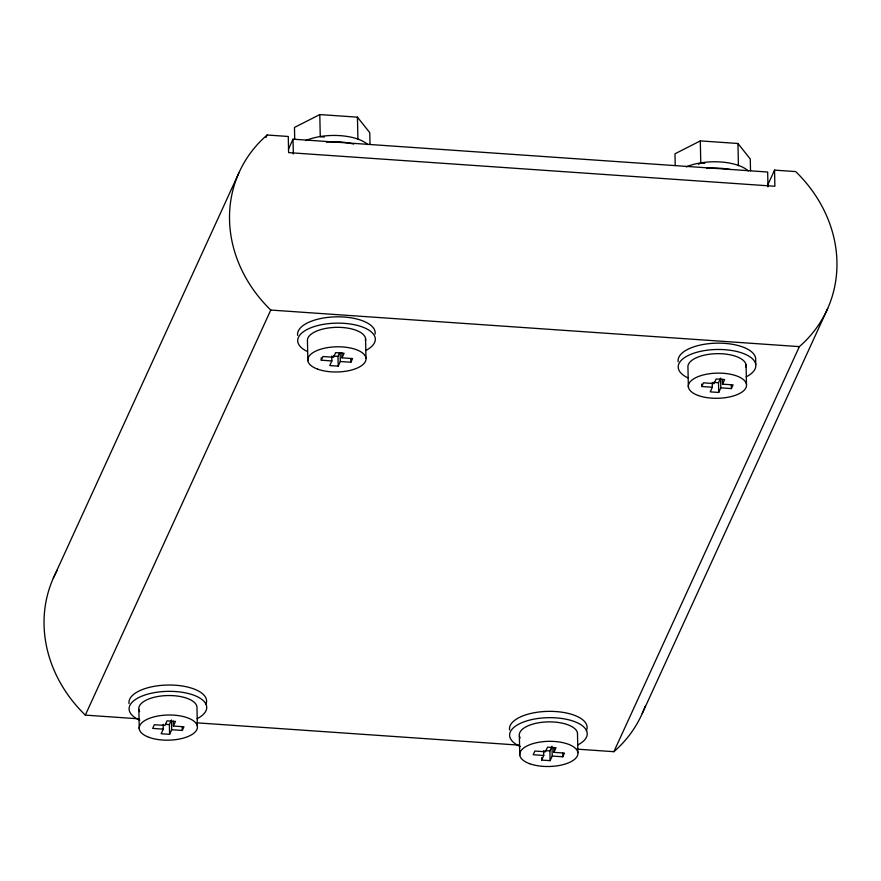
<?xml version="1.0" encoding="UTF-8"?>
<svg xmlns="http://www.w3.org/2000/svg" width="881" height="881" viewBox="0 0 881 881"><rect width="100%" height="100%" fill="white"/><g stroke="black" fill="none" stroke-linecap="round" stroke-linejoin="round"><path stroke-width="1.32" d="M53.3 578.211L238.784 173.15M265.974 137.513L267.119 135.013L288.274 136.478L288.616 152.622L774.884 186.265L774.542 170.121L795.686 171.586A137.282 121.193 24.6 0 1 799.353 346.629L613.881 751.691L576.813 749.125M288.45 149.197L293.032 139.176L767.67 172.015L767.979 186.816M138.857 718.83L85.314 715.119L270.786 310.057A137.282 121.193 24.6 0 1 267.119 135.013M331.851 360.935L321.268 360.197L322.953 356.519L333.536 357.245L335.639 352.642L344.108 353.226L341.993 357.829L352.565 358.567L350.88 362.245L340.308 361.518L338.194 366.122L329.736 365.538L331.851 360.935L331.741 356.067M163.139 724.27L163.238 729.138L161.135 733.741L169.593 734.325L171.707 729.721L171.52 721.209M169.593 734.325L169.394 724.6L171.498 719.997M338.194 366.122L337.996 356.398L339.57 352.94M171.707 729.721L182.279 730.448L183.964 726.77L173.392 726.032L175.495 721.429L167.038 720.845L164.934 725.448L154.351 724.722L152.666 728.4L163.238 729.138M767.67 185.12L774.542 170.121M712.355 387.255L701.783 386.528L703.467 382.839L714.039 383.576L716.154 378.962L724.611 379.557L722.508 384.16L733.08 384.887L731.395 388.576L720.812 387.849L718.709 392.452L710.251 391.869L712.355 387.255L712.255 382.398M550.107 760.655L549.898 750.931L552.013 746.317L552.211 756.052L550.107 760.655L541.639 760.072L543.753 755.458L543.654 750.601M718.709 392.452L718.5 382.728L720.614 378.125L720.812 387.849M552.211 756.052L562.794 756.779L564.479 753.09L553.896 752.363L556.01 747.76L547.553 747.165L545.438 751.779L534.866 751.041L533.181 754.731L543.753 755.458M642.216 713.555L827.7 308.493M370.009 144.407L369.767 132.668L357.444 117.162L319.792 114.563L294.463 127.459L294.717 139.198M750.524 170.738L750.271 158.998L737.959 143.493L700.307 140.894L674.978 153.79L675.22 165.529M698.358 164.295L700.769 163.062L704.8 163.337M324.296 137.018L320.266 136.731L319.792 114.563M270.786 310.057L799.353 346.629M333.161 356.067L337.996 356.398M713.665 382.398L718.5 382.728M196.518 722.816L519.151 745.139M165.76 724.347L169.394 724.6M545.064 750.59L549.898 750.931M755.766 364.514L755.634 358.193A38.83 16.783 -1.2 0 0 714.37 343.238A38.83 16.783 -1.2 0 0 678.15 361.684M746.075 364.943L746.482 384.402M737.959 143.493L738.421 165.661M731.318 384.931L731.395 388.576M722.398 379.293L722.508 384.16M700.307 140.894L700.769 163.062M701.728 384.094L701.783 386.528M688.369 387.023L687.962 367.575A29.117 12.587 -1.2 0 1 717.674 353.666A29.117 12.587 -1.2 0 1 745.965 367.146M577.881 752.605L577.473 733.146A29.117 12.587 -1.2 0 0 544.006 722.101A29.117 12.587 -1.2 0 0 520.131 737.937M562.717 753.134L562.794 756.779M553.797 747.495L553.896 752.363M541.595 757.638L541.639 760.072M519.361 735.778L519.768 755.226M365.571 338.623L365.978 358.071M357.444 117.162L357.906 139.341M350.803 358.6L350.88 362.245M341.894 352.973L341.993 357.829M340.132 353.006L340.308 361.518M321.224 357.774L321.268 360.197M307.865 360.692L307.458 341.244A29.117 12.587 -1.2 0 1 337.17 327.336A29.117 12.587 -1.2 0 1 365.45 340.815M293.032 139.176L293.34 153.977M197.377 726.274L196.97 706.826A29.117 12.587 -1.2 0 0 163.492 695.77A29.117 12.587 -1.2 0 0 139.627 711.606M182.202 726.803L182.279 730.448M173.293 721.176L173.392 726.032M138.857 709.447L139.264 728.895M85.314 715.119A137.282 121.193 24.6 0 1 57.419 569.919M645.156 706.188A137.282 121.193 24.6 0 1 613.881 751.691M520.363 746.537A38.83 16.783 -1.2 0 1 520.781 723.147A38.83 16.783 -1.2 0 1 574.864 721.726A38.83 16.783 -1.2 0 1 577.595 745.04M509.548 729.886A38.83 16.783 -1.2 0 1 550.845 711.352A38.83 16.783 -1.2 0 1 586.361 730.778M139.859 720.218A38.83 16.783 -1.2 0 1 140.266 696.827A38.83 16.783 -1.2 0 1 194.36 695.395A38.83 16.783 -1.2 0 1 197.08 718.709M129.033 703.567A38.83 16.783 -1.2 0 1 170.341 685.022A38.83 16.783 -1.2 0 1 205.846 704.448M687.819 377.817A38.83 16.783 -1.2 0 1 690.197 354.591A38.83 16.783 -1.2 0 1 743.883 353.688A38.83 16.783 -1.2 0 1 746.196 376.837M686.255 166.894A38.83 16.783 -1.2 0 1 748.354 170.947M706.925 168.436A38.83 16.783 -1.2 0 1 730.415 169.548M307.315 351.486A38.83 16.783 -1.2 0 1 309.683 328.261A38.83 16.783 -1.2 0 1 363.368 327.358A38.83 16.783 -1.2 0 1 365.681 350.506M297.635 335.364A38.83 16.783 -1.2 0 1 336.399 316.83A38.83 16.783 -1.2 0 1 375.119 334.053M305.74 140.575A38.83 16.783 -1.2 0 1 367.851 144.627M326.422 142.105A38.83 16.783 -1.2 0 1 353.688 144.088M529.613 763.695A29.117 12.587 -1.2 0 0 577.385 755.887A29.117 12.587 -1.2 0 0 539.48 742.154A29.117 12.587 -1.2 0 0 529.613 763.695M149.109 737.375A29.117 12.587 -1.2 0 0 196.87 729.556A29.117 12.587 -1.2 0 0 158.976 715.824A29.117 12.587 -1.2 0 0 149.109 737.375M698.226 395.492A29.117 12.587 -1.2 0 0 745.987 387.684A29.117 12.587 -1.2 0 0 708.082 373.951A29.117 12.587 -1.2 0 0 698.226 395.492M317.711 369.172A29.117 12.587 -1.2 0 0 365.472 361.353A29.117 12.587 -1.2 0 0 327.578 347.621A29.117 12.587 -1.2 0 0 317.711 369.172"/></g></svg>
